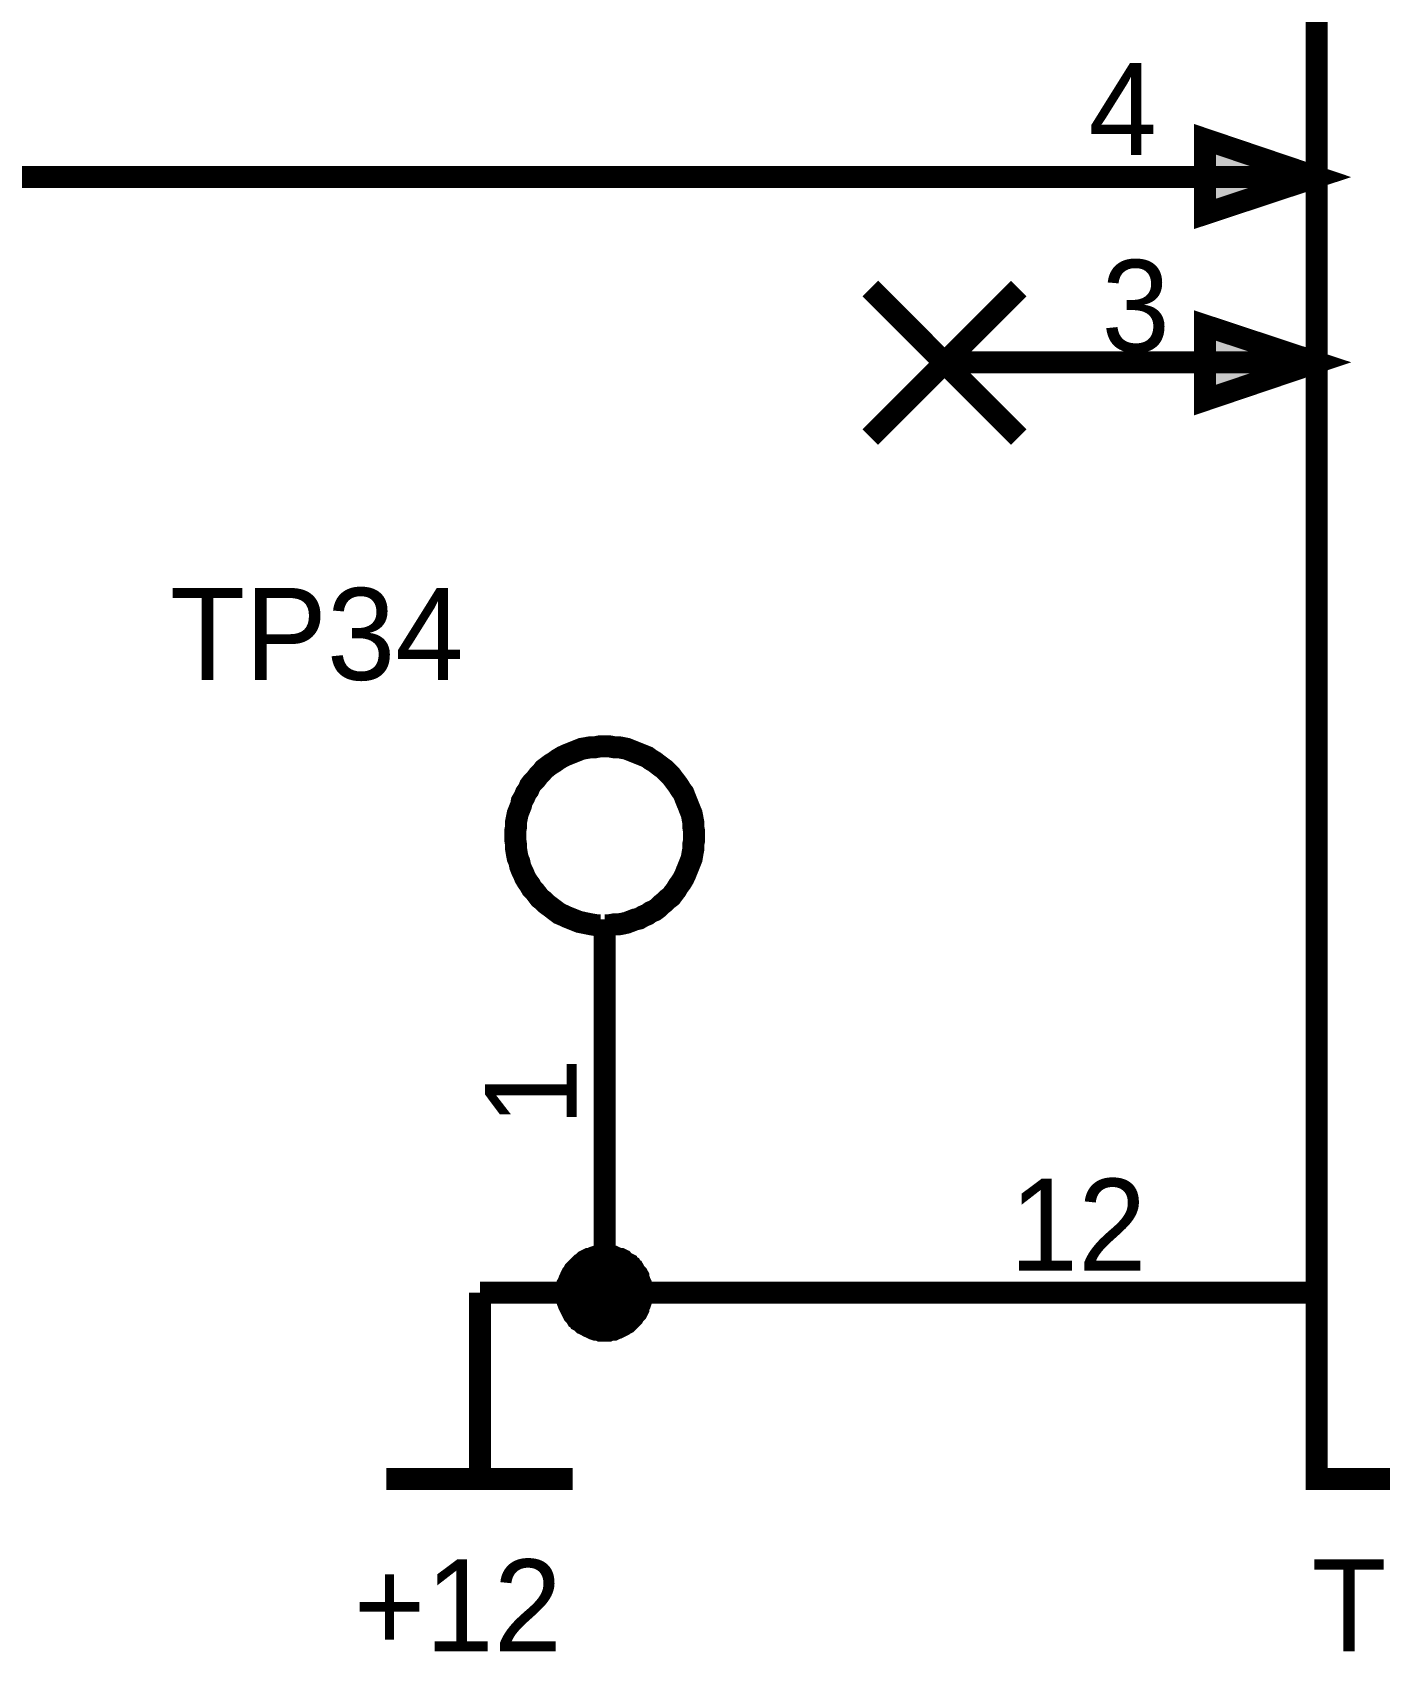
# Model space of a CAD drawing. Header units: millimetres. Extents: x 0 to 800, y 0 to 567.
# Drawn here: x 244.69 to 263.09, y 474.48 to 496.59 of the extents above; entities that cross this region are included whole.
import ezdxf

# ---------------------------------------------------------------- set-up
doc = ezdxf.new("R2010")
doc.units = ezdxf.units.MM
doc.layers.add('Sheet', color=255, linetype='Continuous')

msp = doc.modelspace()

# ---------------------------------------------------------------- linework, layer by layer
at = {"layer": 'Sheet'}
for points, const_width in [([(262.228, 512.405), (282.555, 512.405), (282.555, 476.847), (262.228, 476.847), (262.228, 512.405)], 0.3), ([(262.228, 512.405), (262.228, 476.847), (282.555, 476.847), (282.555, 512.405), (262.228, 512.405), (262.228, 512.405)], 0.0991), ([(260.704, 495.136), (262.228, 494.621), (260.704, 494.117), (260.704, 495.136)], 0.3), ([(260.704, 495.136), (262.228, 494.621), (260.704, 494.117), (260.704, 495.136)], 0.0991), ([(260.704, 492.594), (262.228, 492.09), (260.704, 491.575), (260.704, 492.594)], 0.3), ([(260.704, 492.594), (262.228, 492.09), (260.704, 491.575), (260.704, 492.594)], 0.0991)]:
    msp.add_lwpolyline(points, close=True, dxfattribs=dict(at, const_width=const_width))
for points, const_width in [([(223.455, 494.71), (234.542, 494.71), (234.542, 494.621), (257.154, 494.621)], 0.3), ([(262.228, 494.621), (257.154, 494.621)], 0.3), ([(256.135, 491.071), (258.162, 493.098)], 0.3), ([(256.135, 493.098), (258.162, 491.071)], 0.3), ([(262.228, 492.09), (257.154, 492.09)], 0.3), ([(252.506, 486.848), (252.439, 486.848), (252.383, 486.837), (252.316, 486.837), (252.26, 486.826), (252.193, 486.815), (252.137, 486.792), (252.081, 486.77), (252.025, 486.748), (251.969, 486.725), (251.924, 486.703), (251.868, 486.669), (251.823, 486.636), (251.767, 486.602), (251.722, 486.568), (251.678, 486.535), (251.644, 486.49), (251.599, 486.445), (251.566, 486.4), (251.521, 486.356), (251.487, 486.311), (251.465, 486.255), (251.431, 486.21), (251.409, 486.154), (251.375, 486.098), (251.364, 486.042), (251.342, 485.986), (251.319, 485.93), (251.308, 485.874), (251.297, 485.818), (251.297, 485.751), (251.286, 485.695), (251.286, 485.628)], 0.3), ([(253.727, 485.628), (253.727, 485.695), (253.716, 485.751), (253.716, 485.818), (253.705, 485.874), (253.694, 485.93), (253.671, 485.986), (253.649, 486.042), (253.626, 486.098), (253.604, 486.154), (253.582, 486.21), (253.548, 486.255), (253.514, 486.311), (253.481, 486.356), (253.447, 486.4), (253.414, 486.445), (253.369, 486.49), (253.324, 486.535), (253.279, 486.568), (253.234, 486.602), (253.19, 486.636), (253.134, 486.669), (253.089, 486.703), (253.033, 486.725), (252.977, 486.748), (252.921, 486.77), (252.865, 486.792), (252.809, 486.815), (252.753, 486.826), (252.697, 486.837), (252.63, 486.837), (252.574, 486.848), (252.506, 486.848)], 0.3), ([(251.286, 485.628), (251.286, 485.572), (251.297, 485.504), (251.297, 485.448), (251.308, 485.381), (251.319, 485.325), (251.342, 485.269), (251.353, 485.213), (251.375, 485.157), (251.398, 485.112), (251.42, 485.056), (251.454, 485), (251.487, 484.956), (251.51, 484.911), (251.554, 484.866), (251.588, 484.821), (251.622, 484.776), (251.666, 484.743), (251.711, 484.698), (251.756, 484.665), (251.801, 484.631), (251.846, 484.597), (251.89, 484.564), (251.946, 484.541), (251.991, 484.519), (252.047, 484.497), (252.103, 484.474), (252.159, 484.452), (252.215, 484.441), (252.271, 484.429), (252.327, 484.418), (252.394, 484.407), (252.45, 484.407)], 0.3), ([(252.506, 484.407), (252.574, 484.407), (252.63, 484.418), (252.697, 484.418), (252.753, 484.429), (252.809, 484.441), (252.865, 484.463), (252.921, 484.485), (252.977, 484.497), (253.033, 484.53), (253.089, 484.553), (253.134, 484.586), (253.19, 484.609), (253.234, 484.642), (253.279, 484.687), (253.324, 484.721), (253.369, 484.765), (253.414, 484.799), (253.447, 484.844), (253.481, 484.888), (253.514, 484.944), (253.548, 484.989), (253.582, 485.045), (253.604, 485.09), (253.626, 485.146), (253.649, 485.202), (253.671, 485.258), (253.694, 485.314), (253.705, 485.381), (253.716, 485.437), (253.716, 485.504), (253.727, 485.56), (253.727, 485.628)], 0.3), ([(252.506, 484.485), (252.506, 480.991)], 0.3), ([(252.506, 480.991), (252.506, 479.39)], 0.3), ([(251.991, 479.39), (251.991, 479.412), (251.991, 479.446), (252.002, 479.468), (252.002, 479.49), (252.002, 479.513), (252.014, 479.535), (252.025, 479.569), (252.036, 479.591), (252.047, 479.614), (252.058, 479.636), (252.07, 479.647), (252.081, 479.67), (252.092, 479.692), (252.114, 479.714), (252.126, 479.726), (252.148, 479.748), (252.159, 479.759), (252.182, 479.782), (252.204, 479.793), (252.215, 479.804), (252.238, 479.826), (252.26, 479.838), (252.282, 479.849), (252.305, 479.849), (252.327, 479.86), (252.35, 479.871), (252.383, 479.882), (252.406, 479.882), (252.428, 479.882), (252.45, 479.894), (252.484, 479.894), (252.506, 479.894)], 0.3), ([(251.991, 479.39), (251.991, 479.412), (251.991, 479.446), (252.002, 479.468), (252.002, 479.49), (252.002, 479.513), (252.014, 479.535), (252.025, 479.569), (252.036, 479.591), (252.047, 479.614), (252.058, 479.636), (252.07, 479.647), (252.081, 479.67), (252.092, 479.692), (252.114, 479.714), (252.126, 479.726), (252.148, 479.748), (252.159, 479.759), (252.182, 479.782), (252.204, 479.793), (252.215, 479.804), (252.238, 479.826), (252.26, 479.838), (252.282, 479.849), (252.305, 479.849), (252.327, 479.86), (252.35, 479.871), (252.383, 479.882), (252.406, 479.882), (252.428, 479.882), (252.45, 479.894), (252.484, 479.894), (252.506, 479.894)], 0.3), ([(251.991, 479.39), (251.991, 479.412), (251.991, 479.446), (252.002, 479.468), (252.002, 479.49), (252.002, 479.513), (252.014, 479.535), (252.025, 479.569), (252.036, 479.591), (252.047, 479.614), (252.058, 479.636), (252.07, 479.647), (252.081, 479.67), (252.092, 479.692), (252.114, 479.714), (252.126, 479.726), (252.148, 479.748), (252.159, 479.759), (252.182, 479.782), (252.204, 479.793), (252.215, 479.804), (252.238, 479.826), (252.26, 479.838), (252.282, 479.849), (252.305, 479.849), (252.327, 479.86), (252.35, 479.871), (252.383, 479.882), (252.406, 479.882), (252.428, 479.882), (252.45, 479.894), (252.484, 479.894), (252.506, 479.894)], 0.3), ([(251.991, 479.39), (251.991, 479.412), (251.991, 479.446), (252.002, 479.468), (252.002, 479.49), (252.002, 479.513), (252.014, 479.535), (252.025, 479.569), (252.036, 479.591), (252.047, 479.614), (252.058, 479.636), (252.07, 479.647), (252.081, 479.67), (252.092, 479.692), (252.114, 479.714), (252.126, 479.726), (252.148, 479.748), (252.159, 479.759), (252.182, 479.782), (252.204, 479.793), (252.215, 479.804), (252.238, 479.826), (252.26, 479.838), (252.282, 479.849), (252.305, 479.849), (252.327, 479.86), (252.35, 479.871), (252.383, 479.882), (252.406, 479.882), (252.428, 479.882), (252.45, 479.894), (252.484, 479.894), (252.506, 479.894)], 0.3), ([(251.991, 479.39), (251.991, 479.412), (251.991, 479.446), (252.002, 479.468), (252.002, 479.49), (252.002, 479.513), (252.014, 479.535), (252.025, 479.569), (252.036, 479.591), (252.047, 479.614), (252.058, 479.636), (252.07, 479.647), (252.081, 479.67), (252.092, 479.692), (252.114, 479.714), (252.126, 479.726), (252.148, 479.748), (252.159, 479.759), (252.182, 479.782), (252.204, 479.793), (252.215, 479.804), (252.238, 479.826), (252.26, 479.838), (252.282, 479.849), (252.305, 479.849), (252.327, 479.86), (252.35, 479.871), (252.383, 479.882), (252.406, 479.882), (252.428, 479.882), (252.45, 479.894), (252.484, 479.894), (252.506, 479.894)], 0.0991), ([(251.991, 479.39), (251.991, 479.412), (251.991, 479.446), (252.002, 479.468), (252.002, 479.49), (252.002, 479.513), (252.014, 479.535), (252.025, 479.569), (252.036, 479.591), (252.047, 479.614), (252.058, 479.636), (252.07, 479.647), (252.081, 479.67), (252.092, 479.692), (252.114, 479.714), (252.126, 479.726), (252.148, 479.748), (252.159, 479.759), (252.182, 479.782), (252.204, 479.793), (252.215, 479.804), (252.238, 479.826), (252.26, 479.838), (252.282, 479.849), (252.305, 479.849), (252.327, 479.86), (252.35, 479.871), (252.383, 479.882), (252.406, 479.882), (252.428, 479.882), (252.45, 479.894), (252.484, 479.894), (252.506, 479.894)], 0.0991), ([(251.991, 479.39), (251.991, 479.412), (251.991, 479.446), (252.002, 479.468), (252.002, 479.49), (252.002, 479.513), (252.014, 479.535), (252.025, 479.569), (252.036, 479.591), (252.047, 479.614), (252.058, 479.636), (252.07, 479.647), (252.081, 479.67), (252.092, 479.692), (252.114, 479.714), (252.126, 479.726), (252.148, 479.748), (252.159, 479.759), (252.182, 479.782), (252.204, 479.793), (252.215, 479.804), (252.238, 479.826), (252.26, 479.838), (252.282, 479.849), (252.305, 479.849), (252.327, 479.86), (252.35, 479.871), (252.383, 479.882), (252.406, 479.882), (252.428, 479.882), (252.45, 479.894), (252.484, 479.894), (252.506, 479.894)], 0.0991), ([(251.991, 479.39), (251.991, 479.412), (251.991, 479.446), (252.002, 479.468), (252.002, 479.49), (252.002, 479.513), (252.014, 479.535), (252.025, 479.569), (252.036, 479.591), (252.047, 479.614), (252.058, 479.636), (252.07, 479.647), (252.081, 479.67), (252.092, 479.692), (252.114, 479.714), (252.126, 479.726), (252.148, 479.748), (252.159, 479.759), (252.182, 479.782), (252.204, 479.793), (252.215, 479.804), (252.238, 479.826), (252.26, 479.838), (252.282, 479.849), (252.305, 479.849), (252.327, 479.86), (252.35, 479.871), (252.383, 479.882), (252.406, 479.882), (252.428, 479.882), (252.45, 479.894), (252.484, 479.894), (252.506, 479.894)], 0.0991), ([(252.506, 479.894), (252.506, 479.894)], 0.3), ([(252.506, 479.894), (252.529, 479.894), (252.562, 479.894), (252.585, 479.882), (252.607, 479.882), (252.63, 479.882), (252.652, 479.871), (252.686, 479.86), (252.708, 479.849), (252.73, 479.849), (252.753, 479.838), (252.764, 479.826), (252.786, 479.804), (252.809, 479.793), (252.831, 479.782), (252.842, 479.759), (252.865, 479.748), (252.876, 479.726), (252.898, 479.714), (252.91, 479.692), (252.921, 479.67), (252.943, 479.647), (252.954, 479.636), (252.966, 479.614), (252.966, 479.591), (252.977, 479.569), (252.988, 479.535), (252.999, 479.513), (252.999, 479.49), (252.999, 479.468), (253.01, 479.446), (253.01, 479.412), (253.01, 479.39)], 0.3), ([(252.506, 479.894), (252.506, 479.894)], 0.3), ([(252.506, 479.894), (252.529, 479.894), (252.562, 479.894), (252.585, 479.882), (252.607, 479.882), (252.63, 479.882), (252.652, 479.871), (252.686, 479.86), (252.708, 479.849), (252.73, 479.849), (252.753, 479.838), (252.764, 479.826), (252.786, 479.804), (252.809, 479.793), (252.831, 479.782), (252.842, 479.759), (252.865, 479.748), (252.876, 479.726), (252.898, 479.714), (252.91, 479.692), (252.921, 479.67), (252.943, 479.647), (252.954, 479.636), (252.966, 479.614), (252.966, 479.591), (252.977, 479.569), (252.988, 479.535), (252.999, 479.513), (252.999, 479.49), (252.999, 479.468), (253.01, 479.446), (253.01, 479.412), (253.01, 479.39)], 0.3), ([(252.506, 479.894), (252.506, 479.894)], 0.3), ([(252.506, 479.894), (252.529, 479.894), (252.562, 479.894), (252.585, 479.882), (252.607, 479.882), (252.63, 479.882), (252.652, 479.871), (252.686, 479.86), (252.708, 479.849), (252.73, 479.849), (252.753, 479.838), (252.764, 479.826), (252.786, 479.804), (252.809, 479.793), (252.831, 479.782), (252.842, 479.759), (252.865, 479.748), (252.876, 479.726), (252.898, 479.714), (252.91, 479.692), (252.921, 479.67), (252.943, 479.647), (252.954, 479.636), (252.966, 479.614), (252.966, 479.591), (252.977, 479.569), (252.988, 479.535), (252.999, 479.513), (252.999, 479.49), (252.999, 479.468), (253.01, 479.446), (253.01, 479.412), (253.01, 479.39)], 0.3), ([(252.506, 479.894), (252.506, 479.894)], 0.3), ([(252.506, 479.894), (252.529, 479.894), (252.562, 479.894), (252.585, 479.882), (252.607, 479.882), (252.63, 479.882), (252.652, 479.871), (252.686, 479.86), (252.708, 479.849), (252.73, 479.849), (252.753, 479.838), (252.764, 479.826), (252.786, 479.804), (252.809, 479.793), (252.831, 479.782), (252.842, 479.759), (252.865, 479.748), (252.876, 479.726), (252.898, 479.714), (252.91, 479.692), (252.921, 479.67), (252.943, 479.647), (252.954, 479.636), (252.966, 479.614), (252.966, 479.591), (252.977, 479.569), (252.988, 479.535), (252.999, 479.513), (252.999, 479.49), (252.999, 479.468), (253.01, 479.446), (253.01, 479.412), (253.01, 479.39)], 0.3), ([(252.506, 479.894), (252.506, 479.894)], 0.0991), ([(252.506, 479.894), (252.529, 479.894), (252.562, 479.894), (252.585, 479.882), (252.607, 479.882), (252.63, 479.882), (252.652, 479.871), (252.686, 479.86), (252.708, 479.849), (252.73, 479.849), (252.753, 479.838), (252.764, 479.826), (252.786, 479.804), (252.809, 479.793), (252.831, 479.782), (252.842, 479.759), (252.865, 479.748), (252.876, 479.726), (252.898, 479.714), (252.91, 479.692), (252.921, 479.67), (252.943, 479.647), (252.954, 479.636), (252.966, 479.614), (252.966, 479.591), (252.977, 479.569), (252.988, 479.535), (252.999, 479.513), (252.999, 479.49), (252.999, 479.468), (253.01, 479.446), (253.01, 479.412), (253.01, 479.39)], 0.0991), ([(252.506, 479.894), (252.506, 479.894)], 0.0991), ([(252.506, 479.894), (252.529, 479.894), (252.562, 479.894), (252.585, 479.882), (252.607, 479.882), (252.63, 479.882), (252.652, 479.871), (252.686, 479.86), (252.708, 479.849), (252.73, 479.849), (252.753, 479.838), (252.764, 479.826), (252.786, 479.804), (252.809, 479.793), (252.831, 479.782), (252.842, 479.759), (252.865, 479.748), (252.876, 479.726), (252.898, 479.714), (252.91, 479.692), (252.921, 479.67), (252.943, 479.647), (252.954, 479.636), (252.966, 479.614), (252.966, 479.591), (252.977, 479.569), (252.988, 479.535), (252.999, 479.513), (252.999, 479.49), (252.999, 479.468), (253.01, 479.446), (253.01, 479.412), (253.01, 479.39)], 0.0991), ([(252.506, 479.894), (252.506, 479.894)], 0.0991), ([(252.506, 479.894), (252.529, 479.894), (252.562, 479.894), (252.585, 479.882), (252.607, 479.882), (252.63, 479.882), (252.652, 479.871), (252.686, 479.86), (252.708, 479.849), (252.73, 479.849), (252.753, 479.838), (252.764, 479.826), (252.786, 479.804), (252.809, 479.793), (252.831, 479.782), (252.842, 479.759), (252.865, 479.748), (252.876, 479.726), (252.898, 479.714), (252.91, 479.692), (252.921, 479.67), (252.943, 479.647), (252.954, 479.636), (252.966, 479.614), (252.966, 479.591), (252.977, 479.569), (252.988, 479.535), (252.999, 479.513), (252.999, 479.49), (252.999, 479.468), (253.01, 479.446), (253.01, 479.412), (253.01, 479.39)], 0.0991), ([(252.506, 479.894), (252.506, 479.894)], 0.0991), ([(252.506, 479.894), (252.529, 479.894), (252.562, 479.894), (252.585, 479.882), (252.607, 479.882), (252.63, 479.882), (252.652, 479.871), (252.686, 479.86), (252.708, 479.849), (252.73, 479.849), (252.753, 479.838), (252.764, 479.826), (252.786, 479.804), (252.809, 479.793), (252.831, 479.782), (252.842, 479.759), (252.865, 479.748), (252.876, 479.726), (252.898, 479.714), (252.91, 479.692), (252.921, 479.67), (252.943, 479.647), (252.954, 479.636), (252.966, 479.614), (252.966, 479.591), (252.977, 479.569), (252.988, 479.535), (252.999, 479.513), (252.999, 479.49), (252.999, 479.468), (253.01, 479.446), (253.01, 479.412), (253.01, 479.39)], 0.0991), ([(250.804, 479.39), (250.804, 476.847)], 0.3), ([(250.804, 479.39), (252.506, 479.39), (257.154, 479.39)], 0.3), ([(252.506, 478.874), (252.484, 478.874), (252.45, 478.874), (252.428, 478.886), (252.406, 478.886), (252.383, 478.886), (252.35, 478.897), (252.327, 478.908), (252.305, 478.919), (252.282, 478.93), (252.26, 478.942), (252.238, 478.953), (252.215, 478.964), (252.204, 478.975), (252.182, 478.998), (252.159, 479.009), (252.148, 479.031), (252.126, 479.042), (252.114, 479.065), (252.092, 479.087), (252.081, 479.098), (252.07, 479.121), (252.058, 479.143), (252.047, 479.166), (252.036, 479.188), (252.025, 479.21), (252.014, 479.233), (252.002, 479.266), (252.002, 479.289), (252.002, 479.311), (251.991, 479.334), (251.991, 479.367), (251.991, 479.39)], 0.3), ([(251.991, 479.39), (251.991, 479.39)], 0.3), ([(252.506, 478.874), (252.484, 478.874), (252.45, 478.874), (252.428, 478.886), (252.406, 478.886), (252.383, 478.886), (252.35, 478.897), (252.327, 478.908), (252.305, 478.919), (252.282, 478.93), (252.26, 478.942), (252.238, 478.953), (252.215, 478.964), (252.204, 478.975), (252.182, 478.998), (252.159, 479.009), (252.148, 479.031), (252.126, 479.042), (252.114, 479.065), (252.092, 479.087), (252.081, 479.098), (252.07, 479.121), (252.058, 479.143), (252.047, 479.166), (252.036, 479.188), (252.025, 479.21), (252.014, 479.233), (252.002, 479.266), (252.002, 479.289), (252.002, 479.311), (251.991, 479.334), (251.991, 479.367), (251.991, 479.39)], 0.3), ([(251.991, 479.39), (251.991, 479.39)], 0.3), ([(252.506, 478.874), (252.484, 478.874), (252.45, 478.874), (252.428, 478.886), (252.406, 478.886), (252.383, 478.886), (252.35, 478.897), (252.327, 478.908), (252.305, 478.919), (252.282, 478.93), (252.26, 478.942), (252.238, 478.953), (252.215, 478.964), (252.204, 478.975), (252.182, 478.998), (252.159, 479.009), (252.148, 479.031), (252.126, 479.042), (252.114, 479.065), (252.092, 479.087), (252.081, 479.098), (252.07, 479.121), (252.058, 479.143), (252.047, 479.166), (252.036, 479.188), (252.025, 479.21), (252.014, 479.233), (252.002, 479.266), (252.002, 479.289), (252.002, 479.311), (251.991, 479.334), (251.991, 479.367), (251.991, 479.39)], 0.3), ([(251.991, 479.39), (251.991, 479.39)], 0.3), ([(252.506, 478.874), (252.484, 478.874), (252.45, 478.874), (252.428, 478.886), (252.406, 478.886), (252.383, 478.886), (252.35, 478.897), (252.327, 478.908), (252.305, 478.919), (252.282, 478.93), (252.26, 478.942), (252.238, 478.953), (252.215, 478.964), (252.204, 478.975), (252.182, 478.998), (252.159, 479.009), (252.148, 479.031), (252.126, 479.042), (252.114, 479.065), (252.092, 479.087), (252.081, 479.098), (252.07, 479.121), (252.058, 479.143), (252.047, 479.166), (252.036, 479.188), (252.025, 479.21), (252.014, 479.233), (252.002, 479.266), (252.002, 479.289), (252.002, 479.311), (251.991, 479.334), (251.991, 479.367), (251.991, 479.39)], 0.3), ([(251.991, 479.39), (251.991, 479.39)], 0.3), ([(253.01, 479.39), (253.01, 479.367), (253.01, 479.334), (252.999, 479.311), (252.999, 479.289), (252.999, 479.266), (252.988, 479.233), (252.977, 479.21), (252.966, 479.188), (252.966, 479.166), (252.954, 479.143), (252.943, 479.121), (252.921, 479.098), (252.91, 479.087), (252.898, 479.065), (252.876, 479.042), (252.865, 479.031), (252.842, 479.009), (252.831, 478.998), (252.809, 478.975), (252.786, 478.964), (252.764, 478.953), (252.753, 478.942), (252.73, 478.93), (252.708, 478.919), (252.686, 478.908), (252.652, 478.897), (252.63, 478.886), (252.607, 478.886), (252.585, 478.886), (252.562, 478.874), (252.529, 478.874), (252.506, 478.874)], 0.3), ([(253.01, 479.39), (253.01, 479.367), (253.01, 479.334), (252.999, 479.311), (252.999, 479.289), (252.999, 479.266), (252.988, 479.233), (252.977, 479.21), (252.966, 479.188), (252.966, 479.166), (252.954, 479.143), (252.943, 479.121), (252.921, 479.098), (252.91, 479.087), (252.898, 479.065), (252.876, 479.042), (252.865, 479.031), (252.842, 479.009), (252.831, 478.998), (252.809, 478.975), (252.786, 478.964), (252.764, 478.953), (252.753, 478.942), (252.73, 478.93), (252.708, 478.919), (252.686, 478.908), (252.652, 478.897), (252.63, 478.886), (252.607, 478.886), (252.585, 478.886), (252.562, 478.874), (252.529, 478.874), (252.506, 478.874)], 0.3), ([(253.01, 479.39), (253.01, 479.367), (253.01, 479.334), (252.999, 479.311), (252.999, 479.289), (252.999, 479.266), (252.988, 479.233), (252.977, 479.21), (252.966, 479.188), (252.966, 479.166), (252.954, 479.143), (252.943, 479.121), (252.921, 479.098), (252.91, 479.087), (252.898, 479.065), (252.876, 479.042), (252.865, 479.031), (252.842, 479.009), (252.831, 478.998), (252.809, 478.975), (252.786, 478.964), (252.764, 478.953), (252.753, 478.942), (252.73, 478.93), (252.708, 478.919), (252.686, 478.908), (252.652, 478.897), (252.63, 478.886), (252.607, 478.886), (252.585, 478.886), (252.562, 478.874), (252.529, 478.874), (252.506, 478.874)], 0.3), ([(253.01, 479.39), (253.01, 479.367), (253.01, 479.334), (252.999, 479.311), (252.999, 479.289), (252.999, 479.266), (252.988, 479.233), (252.977, 479.21), (252.966, 479.188), (252.966, 479.166), (252.954, 479.143), (252.943, 479.121), (252.921, 479.098), (252.91, 479.087), (252.898, 479.065), (252.876, 479.042), (252.865, 479.031), (252.842, 479.009), (252.831, 478.998), (252.809, 478.975), (252.786, 478.964), (252.764, 478.953), (252.753, 478.942), (252.73, 478.93), (252.708, 478.919), (252.686, 478.908), (252.652, 478.897), (252.63, 478.886), (252.607, 478.886), (252.585, 478.886), (252.562, 478.874), (252.529, 478.874), (252.506, 478.874)], 0.3), ([(253.01, 479.39), (253.01, 479.39), (253.01, 479.39), (253.01, 479.39), (253.01, 479.39), (253.01, 479.39), (253.01, 479.39), (253.01, 479.39), (253.01, 479.39), (253.01, 479.39), (253.01, 479.39), (253.01, 479.39), (253.01, 479.39), (253.01, 479.39), (253.01, 479.39), (253.01, 479.39), (253.01, 479.39), (253.01, 479.39), (253.01, 479.39), (253.01, 479.39), (253.01, 479.39), (253.01, 479.39), (253.01, 479.39), (253.01, 479.39), (253.01, 479.39), (253.01, 479.39), (253.01, 479.39), (253.01, 479.39), (253.01, 479.39), (253.01, 479.39), (253.01, 479.39), (253.01, 479.39), (253.01, 479.39)], 0.3), ([(253.01, 479.39), (253.01, 479.39)], 0.3), ([(253.01, 479.39), (253.01, 479.39), (253.01, 479.39), (253.01, 479.39), (253.01, 479.39), (253.01, 479.39), (253.01, 479.39), (253.01, 479.39), (253.01, 479.39), (253.01, 479.39), (253.01, 479.39), (253.01, 479.39), (253.01, 479.39), (253.01, 479.39), (253.01, 479.39), (253.01, 479.39), (253.01, 479.39), (253.01, 479.39), (253.01, 479.39), (253.01, 479.39), (253.01, 479.39), (253.01, 479.39), (253.01, 479.39), (253.01, 479.39), (253.01, 479.39), (253.01, 479.39), (253.01, 479.39), (253.01, 479.39), (253.01, 479.39), (253.01, 479.39), (253.01, 479.39), (253.01, 479.39), (253.01, 479.39)], 0.3), ([(253.01, 479.39), (253.01, 479.39)], 0.3), ([(253.01, 479.39), (253.01, 479.39), (253.01, 479.39), (253.01, 479.39), (253.01, 479.39), (253.01, 479.39), (253.01, 479.39), (253.01, 479.39), (253.01, 479.39), (253.01, 479.39), (253.01, 479.39), (253.01, 479.39), (253.01, 479.39), (253.01, 479.39), (253.01, 479.39), (253.01, 479.39), (253.01, 479.39), (253.01, 479.39), (253.01, 479.39), (253.01, 479.39), (253.01, 479.39), (253.01, 479.39), (253.01, 479.39), (253.01, 479.39), (253.01, 479.39), (253.01, 479.39), (253.01, 479.39), (253.01, 479.39), (253.01, 479.39), (253.01, 479.39), (253.01, 479.39), (253.01, 479.39), (253.01, 479.39)], 0.3), ([(253.01, 479.39), (253.01, 479.39)], 0.3), ([(253.01, 479.39), (253.01, 479.39), (253.01, 479.39), (253.01, 479.39), (253.01, 479.39), (253.01, 479.39), (253.01, 479.39), (253.01, 479.39), (253.01, 479.39), (253.01, 479.39), (253.01, 479.39), (253.01, 479.39), (253.01, 479.39), (253.01, 479.39), (253.01, 479.39), (253.01, 479.39), (253.01, 479.39), (253.01, 479.39), (253.01, 479.39), (253.01, 479.39), (253.01, 479.39), (253.01, 479.39), (253.01, 479.39), (253.01, 479.39), (253.01, 479.39), (253.01, 479.39), (253.01, 479.39), (253.01, 479.39), (253.01, 479.39), (253.01, 479.39), (253.01, 479.39), (253.01, 479.39), (253.01, 479.39)], 0.3), ([(253.01, 479.39), (253.01, 479.39)], 0.3), ([(262.228, 479.39), (257.154, 479.39)], 0.3), ([(252.506, 478.874), (252.484, 478.874), (252.45, 478.874), (252.428, 478.886), (252.406, 478.886), (252.383, 478.886), (252.35, 478.897), (252.327, 478.908), (252.305, 478.919), (252.282, 478.93), (252.26, 478.942), (252.238, 478.953), (252.215, 478.964), (252.204, 478.975), (252.182, 478.998), (252.159, 479.009), (252.148, 479.031), (252.126, 479.042), (252.114, 479.065), (252.092, 479.087), (252.081, 479.098), (252.07, 479.121), (252.058, 479.143), (252.047, 479.166), (252.036, 479.188), (252.025, 479.21), (252.014, 479.233), (252.002, 479.266), (252.002, 479.289), (252.002, 479.311), (251.991, 479.334), (251.991, 479.367), (251.991, 479.39)], 0.0991), ([(251.991, 479.39), (251.991, 479.39)], 0.0991), ([(252.506, 478.874), (252.484, 478.874), (252.45, 478.874), (252.428, 478.886), (252.406, 478.886), (252.383, 478.886), (252.35, 478.897), (252.327, 478.908), (252.305, 478.919), (252.282, 478.93), (252.26, 478.942), (252.238, 478.953), (252.215, 478.964), (252.204, 478.975), (252.182, 478.998), (252.159, 479.009), (252.148, 479.031), (252.126, 479.042), (252.114, 479.065), (252.092, 479.087), (252.081, 479.098), (252.07, 479.121), (252.058, 479.143), (252.047, 479.166), (252.036, 479.188), (252.025, 479.21), (252.014, 479.233), (252.002, 479.266), (252.002, 479.289), (252.002, 479.311), (251.991, 479.334), (251.991, 479.367), (251.991, 479.39)], 0.0991), ([(251.991, 479.39), (251.991, 479.39)], 0.0991), ([(252.506, 478.874), (252.484, 478.874), (252.45, 478.874), (252.428, 478.886), (252.406, 478.886), (252.383, 478.886), (252.35, 478.897), (252.327, 478.908), (252.305, 478.919), (252.282, 478.93), (252.26, 478.942), (252.238, 478.953), (252.215, 478.964), (252.204, 478.975), (252.182, 478.998), (252.159, 479.009), (252.148, 479.031), (252.126, 479.042), (252.114, 479.065), (252.092, 479.087), (252.081, 479.098), (252.07, 479.121), (252.058, 479.143), (252.047, 479.166), (252.036, 479.188), (252.025, 479.21), (252.014, 479.233), (252.002, 479.266), (252.002, 479.289), (252.002, 479.311), (251.991, 479.334), (251.991, 479.367), (251.991, 479.39)], 0.0991), ([(251.991, 479.39), (251.991, 479.39)], 0.0991), ([(252.506, 478.874), (252.484, 478.874), (252.45, 478.874), (252.428, 478.886), (252.406, 478.886), (252.383, 478.886), (252.35, 478.897), (252.327, 478.908), (252.305, 478.919), (252.282, 478.93), (252.26, 478.942), (252.238, 478.953), (252.215, 478.964), (252.204, 478.975), (252.182, 478.998), (252.159, 479.009), (252.148, 479.031), (252.126, 479.042), (252.114, 479.065), (252.092, 479.087), (252.081, 479.098), (252.07, 479.121), (252.058, 479.143), (252.047, 479.166), (252.036, 479.188), (252.025, 479.21), (252.014, 479.233), (252.002, 479.266), (252.002, 479.289), (252.002, 479.311), (251.991, 479.334), (251.991, 479.367), (251.991, 479.39)], 0.0991), ([(251.991, 479.39), (251.991, 479.39)], 0.0991), ([(253.01, 479.39), (253.01, 479.367), (253.01, 479.334), (252.999, 479.311), (252.999, 479.289), (252.999, 479.266), (252.988, 479.233), (252.977, 479.21), (252.966, 479.188), (252.966, 479.166), (252.954, 479.143), (252.943, 479.121), (252.921, 479.098), (252.91, 479.087), (252.898, 479.065), (252.876, 479.042), (252.865, 479.031), (252.842, 479.009), (252.831, 478.998), (252.809, 478.975), (252.786, 478.964), (252.764, 478.953), (252.753, 478.942), (252.73, 478.93), (252.708, 478.919), (252.686, 478.908), (252.652, 478.897), (252.63, 478.886), (252.607, 478.886), (252.585, 478.886), (252.562, 478.874), (252.529, 478.874), (252.506, 478.874)], 0.0991), ([(253.01, 479.39), (253.01, 479.367), (253.01, 479.334), (252.999, 479.311), (252.999, 479.289), (252.999, 479.266), (252.988, 479.233), (252.977, 479.21), (252.966, 479.188), (252.966, 479.166), (252.954, 479.143), (252.943, 479.121), (252.921, 479.098), (252.91, 479.087), (252.898, 479.065), (252.876, 479.042), (252.865, 479.031), (252.842, 479.009), (252.831, 478.998), (252.809, 478.975), (252.786, 478.964), (252.764, 478.953), (252.753, 478.942), (252.73, 478.93), (252.708, 478.919), (252.686, 478.908), (252.652, 478.897), (252.63, 478.886), (252.607, 478.886), (252.585, 478.886), (252.562, 478.874), (252.529, 478.874), (252.506, 478.874)], 0.0991), ([(253.01, 479.39), (253.01, 479.367), (253.01, 479.334), (252.999, 479.311), (252.999, 479.289), (252.999, 479.266), (252.988, 479.233), (252.977, 479.21), (252.966, 479.188), (252.966, 479.166), (252.954, 479.143), (252.943, 479.121), (252.921, 479.098), (252.91, 479.087), (252.898, 479.065), (252.876, 479.042), (252.865, 479.031), (252.842, 479.009), (252.831, 478.998), (252.809, 478.975), (252.786, 478.964), (252.764, 478.953), (252.753, 478.942), (252.73, 478.93), (252.708, 478.919), (252.686, 478.908), (252.652, 478.897), (252.63, 478.886), (252.607, 478.886), (252.585, 478.886), (252.562, 478.874), (252.529, 478.874), (252.506, 478.874)], 0.0991), ([(253.01, 479.39), (253.01, 479.367), (253.01, 479.334), (252.999, 479.311), (252.999, 479.289), (252.999, 479.266), (252.988, 479.233), (252.977, 479.21), (252.966, 479.188), (252.966, 479.166), (252.954, 479.143), (252.943, 479.121), (252.921, 479.098), (252.91, 479.087), (252.898, 479.065), (252.876, 479.042), (252.865, 479.031), (252.842, 479.009), (252.831, 478.998), (252.809, 478.975), (252.786, 478.964), (252.764, 478.953), (252.753, 478.942), (252.73, 478.93), (252.708, 478.919), (252.686, 478.908), (252.652, 478.897), (252.63, 478.886), (252.607, 478.886), (252.585, 478.886), (252.562, 478.874), (252.529, 478.874), (252.506, 478.874)], 0.0991), ([(253.01, 479.39), (253.01, 479.39), (253.01, 479.39), (253.01, 479.39), (253.01, 479.39), (253.01, 479.39), (253.01, 479.39), (253.01, 479.39), (253.01, 479.39), (253.01, 479.39), (253.01, 479.39), (253.01, 479.39), (253.01, 479.39), (253.01, 479.39), (253.01, 479.39), (253.01, 479.39), (253.01, 479.39), (253.01, 479.39), (253.01, 479.39), (253.01, 479.39), (253.01, 479.39), (253.01, 479.39), (253.01, 479.39), (253.01, 479.39), (253.01, 479.39), (253.01, 479.39), (253.01, 479.39), (253.01, 479.39), (253.01, 479.39), (253.01, 479.39), (253.01, 479.39), (253.01, 479.39), (253.01, 479.39)], 0.0991), ([(253.01, 479.39), (253.01, 479.39)], 0.0991), ([(253.01, 479.39), (253.01, 479.39), (253.01, 479.39), (253.01, 479.39), (253.01, 479.39), (253.01, 479.39), (253.01, 479.39), (253.01, 479.39), (253.01, 479.39), (253.01, 479.39), (253.01, 479.39), (253.01, 479.39), (253.01, 479.39), (253.01, 479.39), (253.01, 479.39), (253.01, 479.39), (253.01, 479.39), (253.01, 479.39), (253.01, 479.39), (253.01, 479.39), (253.01, 479.39), (253.01, 479.39), (253.01, 479.39), (253.01, 479.39), (253.01, 479.39), (253.01, 479.39), (253.01, 479.39), (253.01, 479.39), (253.01, 479.39), (253.01, 479.39), (253.01, 479.39), (253.01, 479.39), (253.01, 479.39)], 0.0991), ([(253.01, 479.39), (253.01, 479.39)], 0.0991), ([(253.01, 479.39), (253.01, 479.39), (253.01, 479.39), (253.01, 479.39), (253.01, 479.39), (253.01, 479.39), (253.01, 479.39), (253.01, 479.39), (253.01, 479.39), (253.01, 479.39), (253.01, 479.39), (253.01, 479.39), (253.01, 479.39), (253.01, 479.39), (253.01, 479.39), (253.01, 479.39), (253.01, 479.39), (253.01, 479.39), (253.01, 479.39), (253.01, 479.39), (253.01, 479.39), (253.01, 479.39), (253.01, 479.39), (253.01, 479.39), (253.01, 479.39), (253.01, 479.39), (253.01, 479.39), (253.01, 479.39), (253.01, 479.39), (253.01, 479.39), (253.01, 479.39), (253.01, 479.39), (253.01, 479.39)], 0.0991), ([(253.01, 479.39), (253.01, 479.39)], 0.0991), ([(253.01, 479.39), (253.01, 479.39), (253.01, 479.39), (253.01, 479.39), (253.01, 479.39), (253.01, 479.39), (253.01, 479.39), (253.01, 479.39), (253.01, 479.39), (253.01, 479.39), (253.01, 479.39), (253.01, 479.39), (253.01, 479.39), (253.01, 479.39), (253.01, 479.39), (253.01, 479.39), (253.01, 479.39), (253.01, 479.39), (253.01, 479.39), (253.01, 479.39), (253.01, 479.39), (253.01, 479.39), (253.01, 479.39), (253.01, 479.39), (253.01, 479.39), (253.01, 479.39), (253.01, 479.39), (253.01, 479.39), (253.01, 479.39), (253.01, 479.39), (253.01, 479.39), (253.01, 479.39), (253.01, 479.39)], 0.0991), ([(253.01, 479.39), (253.01, 479.39)], 0.0991), ([(249.527, 476.847), (252.07, 476.847)], 0.3)]:
    msp.add_lwpolyline(points, dxfattribs=dict(at, const_width=const_width))
at = {"layer": 'Sheet', "const_width": 0.508}
msp.add_lwpolyline([(252.245, 479.395, 1), (252.753, 479.395, 1)], format="xyb", close=True, dxfattribs=at)
at = {"layer": 'Sheet'}
for points in [[(260.653, 494.058), (262.383, 494.635), (260.653, 495.212)], [(260.653, 491.518), (262.383, 492.095), (260.653, 492.672)]]:
    msp.add_solid(points, dxfattribs=at)

# ---------------------------------------------------------------- texts
for s, height, p in [('4', 1.254, (259.114, 494.923)), ('3', 1.254, (259.293, 492.235)), ('TP34', 1.2543, (246.571, 487.756)), ('12', 1.2543, (258.039, 479.692)), ('+12', 1.2543, (249.079, 474.495)), ('TL494ID', 1.2543, (262.16, 474.495))]:
    msp.add_text(s, height=height, dxfattribs=at).set_placement(p)
msp.add_text('1', height=1.254, rotation=90, dxfattribs=at).set_placement((252.126, 481.663))

doc.saveas('drawing.dxf')
